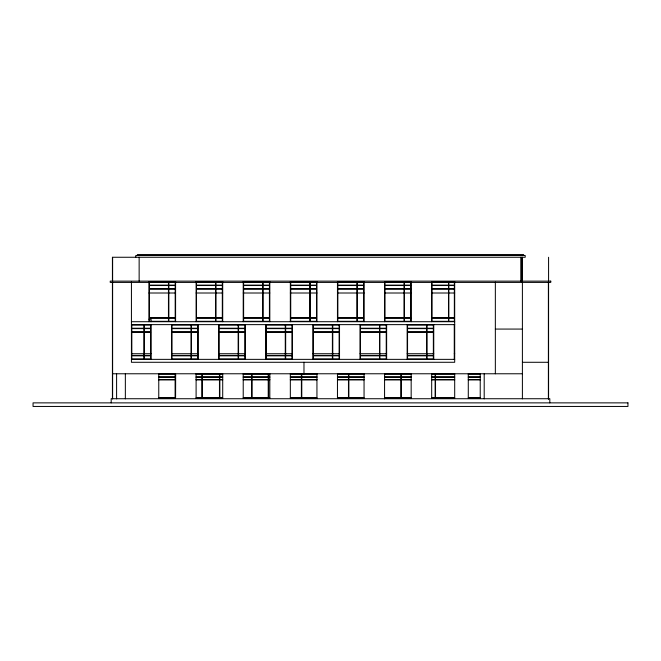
<?xml version="1.0" encoding="UTF-8"?>
<svg xmlns="http://www.w3.org/2000/svg" width="661" height="661" viewBox="0 0 661 661"><rect width="100%" height="100%" fill="white"/><g stroke="black" fill="none" stroke-linecap="round" stroke-linejoin="round"><path stroke-width="0.99" d="M148.989 293.005L175.586 293.005M196.102 293.005L222.707 293.005M243.223 293.005L269.82 293.005M290.336 293.005L316.941 293.005M337.457 293.005L364.054 293.005M384.57 293.005L411.167 293.005M431.683 293.005L454.694 293.005M148.989 319.18L151.055 319.18L151.055 321.709M131.432 321.709L454.694 321.709M131.432 324.634L454.694 324.634M495.345 329.071L522.397 329.071M131.432 353.726L151.055 353.726M171.571 353.726L198.168 353.726M218.684 353.726L245.289 353.726M265.805 353.726L292.402 353.726M312.917 353.726L339.523 353.726M360.038 353.726L386.635 353.726M407.151 353.726L433.748 353.726M454.264 353.726L454.694 353.726M131.432 359.361L454.694 359.361M522.397 362.286L548.382 362.286M112.618 373.771L522.397 373.771M158.764 374.167L175.107 374.167L175.107 376.853L158.764 376.853M175.586 374.167L175.586 376.853M196.102 374.167L201.894 374.167L201.894 376.853L196.102 376.853M222.707 374.167L219.857 374.167L219.857 376.853L222.707 376.853M243.223 374.167L251.643 374.167L251.643 376.853L243.223 376.853M269.82 374.167L268.622 374.167L268.622 376.853L269.82 376.853M290.336 374.167L301.391 374.167L301.391 376.853L290.336 376.853M316.941 374.167L301.788 374.167L301.788 376.853L316.941 376.853M337.457 374.167L348.471 374.167L348.471 376.853L337.457 376.853M364.054 374.167L348.868 374.167L348.868 376.853L364.054 376.853M384.702 374.167L400.888 374.167L400.888 376.853L384.702 376.853M411.167 374.167L401.285 374.167L401.285 376.853L411.167 376.853M431.683 374.167L435.128 374.167L435.128 376.853L431.683 376.853M454.694 374.167L435.525 374.167L435.525 376.853L454.694 376.853M468.285 374.167L480.225 374.167M468.285 376.853L480.225 376.853M158.764 377.249L175.107 377.249L175.107 379.53L158.764 379.53M175.586 377.249L175.586 379.53M196.102 377.249L201.894 377.249L201.894 379.53L196.102 379.53M222.707 377.249L219.857 377.249L219.857 379.53L222.707 379.53M243.223 377.249L251.643 377.249L251.643 379.53L243.223 379.53M269.82 377.249L268.622 377.249L268.622 379.53L269.82 379.53M290.336 377.249L301.391 377.249L301.391 379.53L290.336 379.53M316.941 377.249L301.788 377.249L301.788 379.53L316.941 379.53M337.457 377.249L348.471 377.249L348.471 379.53L337.457 379.53M364.054 377.249L348.868 377.249L348.868 379.53L364.054 379.53M384.702 377.249L400.888 377.249L400.888 379.53L384.702 379.53M411.167 377.249L401.285 377.249L401.285 379.53L411.167 379.53M431.683 377.249L435.128 377.249L435.128 379.53L431.683 379.53M454.694 377.249L435.525 377.249L435.525 379.53L454.694 379.53M468.285 377.249L480.225 377.249M468.285 379.53L480.225 379.53M158.764 379.926L175.107 379.926L175.107 397.757L158.764 397.757M175.586 379.926L175.586 397.757M196.102 379.926L201.894 379.926L201.894 397.757L196.102 397.757M222.707 379.926L219.857 379.926L219.857 397.757L222.707 397.757M243.223 379.926L251.643 379.926L251.643 397.757L243.223 397.757M269.82 379.926L268.622 379.926L268.622 397.757L269.82 397.757M290.336 379.926L301.391 379.926L301.391 397.757L290.336 397.757M316.941 379.926L301.788 379.926L301.788 397.757L316.941 397.757M337.457 379.926L348.471 379.926L348.471 397.757L337.457 397.757M364.054 379.926L348.868 379.926L348.868 397.757L364.054 397.757M384.702 379.926L400.888 379.926L400.888 397.757L384.702 397.757M411.167 379.926L401.285 379.926L401.285 397.757L411.167 397.757M431.683 379.926L435.128 379.926L435.128 397.757L431.683 397.757M454.694 379.926L435.525 379.926L435.525 397.757L454.694 397.757M468.285 379.926L480.225 379.926M468.285 397.757L480.225 397.757M175.107 398.153L158.764 398.153L158.764 373.771M175.504 398.153L175.586 373.771M201.894 398.153L196.102 398.153L196.102 373.771M202.299 398.153L219.46 398.153M219.857 398.153L222.707 398.153L222.707 373.771M251.643 398.153L243.223 398.153L243.223 373.771M252.039 398.153L268.226 398.153M268.622 398.153L269.82 398.153L269.82 373.771M301.391 398.153L290.336 398.153L290.336 373.771M301.788 398.153L316.941 398.153L316.941 373.771M348.471 398.153L337.457 398.153L337.457 373.771M348.868 398.153L364.054 398.153L364.054 373.771M384.702 398.153L400.888 398.153M401.285 398.153L411.167 398.153L411.167 373.771M435.128 398.153L431.683 398.153L431.683 373.771M435.525 398.153L454.694 398.153L454.694 373.771M549.812 402.871L549.812 398.732L111.188 398.732L111.188 402.871M548.58 257.261L548.58 281.132M548.58 282.156L548.58 399.227M548.382 282.156L548.382 398.806M523.611 255.51L523.611 254.551L137.389 254.551L137.389 255.51M522.397 257.261L522.397 281.132M522.397 282.148L522.397 398.856M521.86 257.261L521.86 281.132M520.802 257.261L520.802 281.132M495.345 282.148L495.345 373.771M484.199 373.771L484.199 398.856M480.225 373.771L480.225 398.153L468.285 398.153L468.285 373.771M454.694 281.528L454.694 362.286L131.432 362.286L131.432 281.528M454.264 324.634L454.264 359.361M433.748 324.634L433.748 359.361M431.683 281.528L431.683 321.709M411.167 281.528L411.167 321.709M407.151 324.634L407.151 359.361M386.635 324.634L386.635 359.361M384.57 281.528L384.57 321.709M384.57 373.771L384.57 398.856M364.054 281.528L364.054 321.709M360.038 324.634L360.038 359.361M339.523 324.634L339.523 359.361M337.457 281.528L337.457 321.709M316.941 281.528L316.941 321.709M312.917 324.634L312.917 359.361M303.977 362.286L303.977 373.771M292.402 324.634L292.402 359.361M290.336 281.528L290.336 321.709M269.82 281.528L269.82 321.709M265.805 324.634L265.805 359.361M245.289 324.634L245.289 359.361M243.223 281.528L243.223 321.709M222.707 281.528L222.707 321.709M218.684 324.634L218.684 359.361M198.168 324.634L198.168 359.361M196.102 281.528L196.102 321.709M175.586 281.528L175.586 321.709M171.571 324.634L171.571 359.361M151.055 324.634L151.055 359.361M148.989 281.528L148.989 321.709M139.141 257.261L139.141 281.132M135.794 257.261L135.794 255.51L525.206 255.51L525.206 257.261L112.618 257.261L112.618 281.132M125.35 373.771L125.35 398.856M116.6 373.771L116.6 398.856M112.618 282.156L112.618 398.74M112.42 257.261L112.42 281.132M112.42 282.156L112.42 398.856M550.77 281.132L110.23 281.132L110.23 282.404L550.77 282.404L550.77 281.132M168.456 281.925L149.386 281.925L149.386 285.122L168.456 285.122L168.456 281.925M175.19 281.925L168.852 281.925L168.852 285.122L175.19 285.122L175.19 281.925M215.569 281.925L196.507 281.925L196.507 285.122L215.569 285.122L215.569 281.925M222.311 281.925L215.973 281.925L215.973 285.122L222.311 285.122L222.311 281.925M262.69 281.925L243.62 281.925L243.62 285.122L262.69 285.122L262.69 281.925M269.424 281.925L263.086 281.925L263.086 285.122L269.424 285.122L269.424 281.925M309.802 281.925L290.733 281.925L290.733 285.122L309.802 285.122L309.802 281.925M316.536 281.925L310.199 281.925L310.199 285.122L316.536 285.122L316.536 281.925M356.923 281.925L337.854 281.925L337.854 285.122L356.923 285.122L356.923 281.925M363.657 281.925L357.32 281.925L357.32 285.122L363.657 285.122L363.657 281.925M404.036 281.925L384.966 281.925L384.966 285.122L404.036 285.122L404.036 281.925M410.77 281.925L404.433 281.925L404.433 285.122L410.77 285.122L410.77 281.925M448.497 281.925L431.93 281.925L431.93 285.122L448.497 285.122L448.497 281.925M454.347 281.925L448.844 281.925L448.844 285.122L454.347 285.122L454.347 281.925M168.456 285.519L149.386 285.519L149.386 288.717L168.456 288.717L168.456 285.519M175.19 285.519L168.852 285.519L168.852 288.717L175.19 288.717L175.19 285.519M215.569 285.519L196.507 285.519L196.507 288.717L215.569 288.717L215.569 285.519M222.311 285.519L215.973 285.519L215.973 288.717L222.311 288.717L222.311 285.519M262.69 285.519L243.62 285.519L243.62 288.717L262.69 288.717L262.69 285.519M269.424 285.519L263.086 285.519L263.086 288.717L269.424 288.717L269.424 285.519M309.802 285.519L290.733 285.519L290.733 288.717L309.802 288.717L309.802 285.519M316.536 285.519L310.199 285.519L310.199 288.717L316.536 288.717L316.536 285.519M356.923 285.519L337.854 285.519L337.854 288.717L356.923 288.717L356.923 285.519M363.657 285.519L357.32 285.519L357.32 288.717L363.657 288.717L363.657 285.519M404.036 285.519L384.966 285.519L384.966 288.717L404.036 288.717L404.036 285.519M410.77 285.519L404.433 285.519L404.433 288.717L410.77 288.717L410.77 285.519M448.497 285.519L431.93 285.519L431.93 288.717L448.497 288.717L448.497 285.519M454.347 285.519L448.844 285.519L448.844 288.717L454.347 288.717L454.347 285.519M168.456 289.113L149.386 289.113L149.386 317.776L168.456 317.776L168.456 289.113M175.19 289.113L168.852 289.113L168.852 317.776L175.19 317.776L175.19 289.113M215.569 289.113L196.507 289.113L196.507 317.776L215.569 317.776L215.569 289.113M222.311 289.113L215.973 289.113L215.973 317.776L222.311 317.776L222.311 289.113M262.69 289.113L243.62 289.113L243.62 317.776L262.69 317.776L262.69 289.113M269.424 289.113L263.086 289.113L263.086 317.776L269.424 317.776L269.424 289.113M309.802 289.113L290.733 289.113L290.733 317.776L309.802 317.776L309.802 289.113M316.536 289.113L310.199 289.113L310.199 317.776L316.536 317.776L316.536 289.113M356.923 289.113L337.854 289.113L337.854 317.776L356.923 317.776L356.923 289.113M363.657 289.113L357.32 289.113L357.32 317.776L363.657 317.776L363.657 289.113M404.036 289.113L384.966 289.113L384.966 317.776L404.036 317.776L404.036 289.113M410.77 289.113L404.433 289.113L404.433 317.776L410.77 317.776L410.77 289.113M448.497 289.113L431.93 289.113L431.93 317.776L448.497 317.776L448.497 289.113M454.347 289.113L448.844 289.113L448.844 317.776L454.347 317.776L454.347 289.113M168.456 318.172L149.386 318.172L149.386 321.312L168.456 321.312L168.456 318.172M175.19 318.172L168.852 318.172L168.852 321.312L175.19 321.312L175.19 318.172M215.569 318.172L196.507 318.172L196.507 321.312L215.569 321.312L215.569 318.172M222.311 318.172L215.973 318.172L215.973 321.312L222.311 321.312L222.311 318.172M262.69 318.172L243.62 318.172L243.62 321.312L262.69 321.312L262.69 318.172M269.424 318.172L263.086 318.172L263.086 321.312L269.424 321.312L269.424 318.172M309.802 318.172L290.733 318.172L290.733 321.312L309.802 321.312L309.802 318.172M316.536 318.172L310.199 318.172L310.199 321.312L316.536 321.312L316.536 318.172M356.923 318.172L337.854 318.172L337.854 321.312L356.923 321.312L356.923 318.172M363.657 318.172L357.32 318.172L357.32 321.312L363.657 321.312L363.657 318.172M404.036 318.172L384.966 318.172L384.966 321.312L404.036 321.312L404.036 318.172M410.77 318.172L404.433 318.172L404.433 321.312L410.77 321.312L410.77 318.172M448.497 318.172L431.93 318.172L431.93 321.312L448.497 321.312L448.497 318.172M454.347 318.172L448.844 318.172L448.844 321.312L454.347 321.312L454.347 318.172M143.924 325.03L131.828 325.03L131.828 328.228L143.924 328.228L143.924 325.03M150.658 325.03L144.321 325.03L144.321 328.228L150.658 328.228L150.658 325.03M191.037 325.03L171.967 325.03L171.967 328.228L191.037 328.228L191.037 325.03M197.771 325.03L191.434 325.03L191.434 328.228L197.771 328.228L197.771 325.03M238.15 325.03L219.088 325.03L219.088 328.228L238.15 328.228L238.15 325.03M244.892 325.03L238.555 325.03L238.555 328.228L244.892 328.228L244.892 325.03M285.271 325.03L266.201 325.03L266.201 328.228L285.271 328.228L285.271 325.03M292.005 325.03L285.668 325.03L285.668 328.228L292.005 328.228L292.005 325.03M332.384 325.03L313.314 325.03L313.314 328.228L332.384 328.228L332.384 325.03M339.118 325.03L332.78 325.03L332.78 328.228L339.118 328.228L339.118 325.03M379.505 325.03L360.435 325.03L360.435 328.228L379.505 328.228L379.505 325.03M386.239 325.03L379.901 325.03L379.901 328.228L386.239 328.228L386.239 325.03M426.618 325.03L407.548 325.03L407.548 328.228L426.618 328.228L426.618 325.03M433.352 325.03L427.014 325.03L427.014 328.228L433.352 328.228L433.352 325.03M143.924 328.624L131.828 328.624L131.828 331.822L143.924 331.822L143.924 328.624M150.658 328.624L144.321 328.624L144.321 331.822L150.658 331.822L150.658 328.624M191.037 328.624L171.967 328.624L171.967 331.822L191.037 331.822L191.037 328.624M197.771 328.624L191.434 328.624L191.434 331.822L197.771 331.822L197.771 328.624M238.15 328.624L219.088 328.624L219.088 331.822L238.15 331.822L238.15 328.624M244.892 328.624L238.555 328.624L238.555 331.822L244.892 331.822L244.892 328.624M285.271 328.624L266.201 328.624L266.201 331.822L285.271 331.822L285.271 328.624M292.005 328.624L285.668 328.624L285.668 331.822L292.005 331.822L292.005 328.624M332.384 328.624L313.314 328.624L313.314 331.822L332.384 331.822L332.384 328.624M339.118 328.624L332.78 328.624L332.78 331.822L339.118 331.822L339.118 328.624M379.505 328.624L360.435 328.624L360.435 331.822L379.505 331.822L379.505 328.624M386.239 328.624L379.901 328.624L379.901 331.822L386.239 331.822L386.239 328.624M426.618 328.624L407.548 328.624L407.548 331.822L426.618 331.822L426.618 328.624M433.352 328.624L427.014 328.624L427.014 331.822L433.352 331.822L433.352 328.624M143.924 332.227L131.828 332.227L131.828 355.428L143.924 355.428L143.924 332.227M150.658 332.227L144.321 332.227L144.321 355.428L150.658 355.428L150.658 332.227M191.037 332.227L171.967 332.227L171.967 355.428L191.037 355.428L191.037 332.227M197.771 332.227L191.434 332.227L191.434 355.428L197.771 355.428L197.771 332.227M238.15 332.227L219.088 332.227L219.088 355.428L238.15 355.428L238.15 332.227M244.892 332.227L238.555 332.227L238.555 355.428L244.892 355.428L244.892 332.227M285.271 332.227L266.201 332.227L266.201 355.428L285.271 355.428L285.271 332.227M292.005 332.227L285.668 332.227L285.668 355.428L292.005 355.428L292.005 332.227M332.384 332.227L313.314 332.227L313.314 355.428L332.384 355.428L332.384 332.227M339.118 332.227L332.78 332.227L332.78 355.428L339.118 355.428L339.118 332.227M379.505 332.227L360.435 332.227L360.435 355.428L379.505 355.428L379.505 332.227M386.239 332.227L379.901 332.227L379.901 355.428L386.239 355.428L386.239 332.227M426.618 332.227L407.548 332.227L407.548 355.428L426.618 355.428L426.618 332.227M433.352 332.227L427.014 332.227L427.014 355.428L433.352 355.428L433.352 332.227M143.924 355.833L131.828 355.833L131.828 358.964L143.924 358.964L143.924 355.833M150.658 355.833L144.321 355.833L144.321 358.964L150.658 358.964L150.658 355.833M191.037 355.833L171.967 355.833L171.967 358.964L191.037 358.964L191.037 355.833M197.771 355.833L191.434 355.833L191.434 358.964L197.771 358.964L197.771 355.833M238.15 355.833L219.088 355.833L219.088 358.964L238.15 358.964L238.15 355.833M244.892 355.833L238.555 355.833L238.555 358.964L244.892 358.964L244.892 355.833M285.271 355.833L266.201 355.833L266.201 358.964L285.271 358.964L285.271 355.833M292.005 355.833L285.668 355.833L285.668 358.964L292.005 358.964L292.005 355.833M332.384 355.833L313.314 355.833L313.314 358.964L332.384 358.964L332.384 355.833M339.118 355.833L332.78 355.833L332.78 358.964L339.118 358.964L339.118 355.833M379.505 355.833L360.435 355.833L360.435 358.964L379.505 358.964L379.505 355.833M386.239 355.833L379.901 355.833L379.901 358.964L386.239 358.964L386.239 355.833M426.618 355.833L407.548 355.833L407.548 358.964L426.618 358.964L426.618 355.833M433.352 355.833L427.014 355.833L427.014 358.964L433.352 358.964L433.352 355.833M219.46 374.167L202.299 374.167L202.299 376.853L219.46 376.853L219.46 374.167M268.226 374.167L252.039 374.167L252.039 376.853L268.226 376.853L268.226 374.167M219.46 377.249L202.299 377.249L202.299 379.53L219.46 379.53L219.46 377.249M268.226 377.249L252.039 377.249L252.039 379.53L268.226 379.53L268.226 377.249M219.46 379.926L202.299 379.926L202.299 397.757L219.46 397.757L219.46 379.926M268.226 379.926L252.039 379.926L252.039 397.757L268.226 397.757L268.226 379.926M627.95 402.871L33.05 402.871L33.05 406.449L627.95 406.449L627.95 402.871"/></g></svg>
